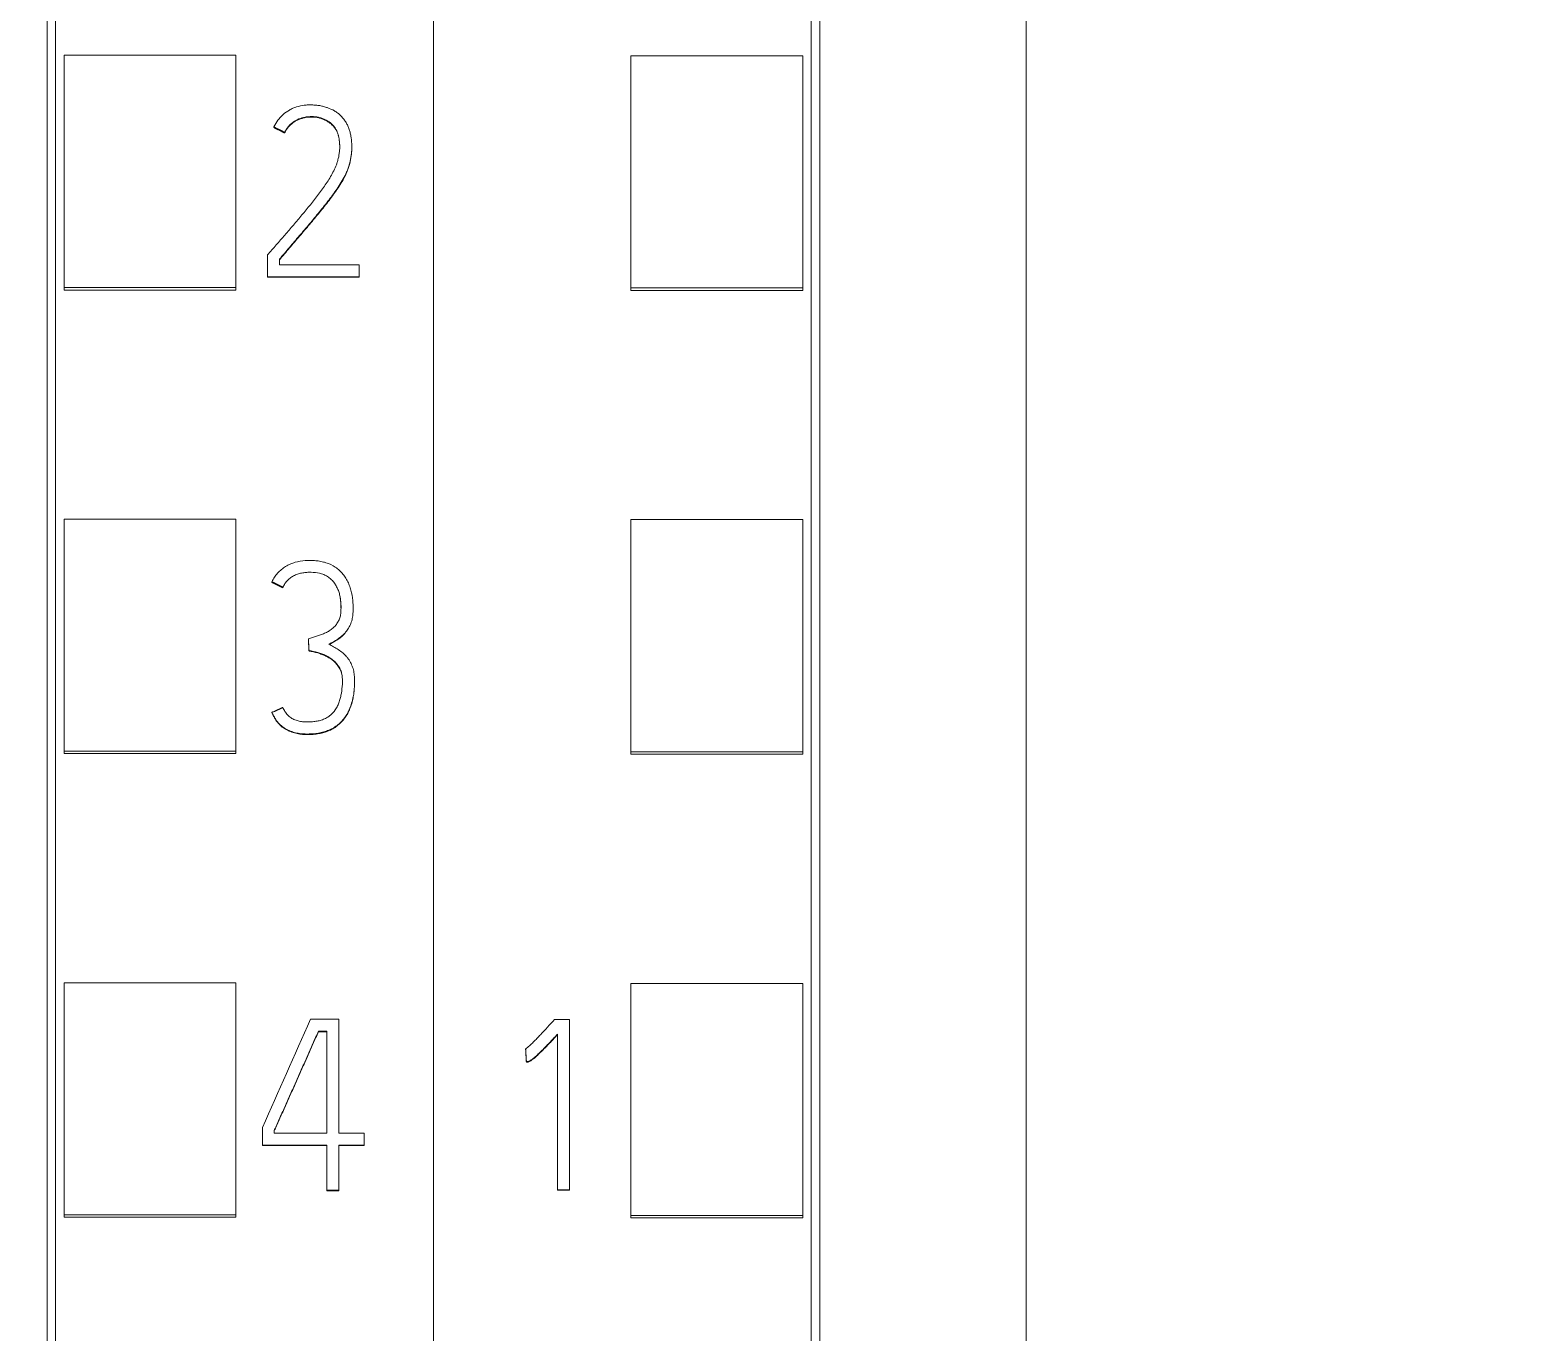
# Model space of a CAD drawing. Header units: millimetres. Extents: x 1359 to 3577, y 1333 to 3557.
# Drawn here: x 2901.07 to 2918.47, y 3288.49 to 3303.66 of the extents above; entities that cross this region are included whole.
import ezdxf

# ---------------------------------------------------------------- set-up
doc = ezdxf.new("R2010")
doc.units = ezdxf.units.MM
doc.set_wipeout_variables(frame=1)
doc.layers.add('000-PI-Oprema', color=30, linetype='Continuous', lineweight=5)
doc.layers.add('002-PI-Kabelska kanalica', color=150, linetype='Continuous')

# ---------------------------------------------------------------- blocks, each defined once
blk = doc.blocks.new('S7-1500 DQ HF - 6ES7522-1BL01-0AB0')
blk.add_wipeout([(0, 147), (34.8, 147), (34.8, 0), (0, 0)])
at = {"layer": '000-PI-Oprema', "color": 0, "linetype": 'ByBlock', "lineweight": 0}
for p, q in [((34.8, 134.681), (34.8, 21.262)), ((30.4, 23.585), (30.4, 132.4)), ((30.5, 117.58), (30.5, 120.283)), ((30.5, 120.283), (32.5, 120.283)), ((32.5, 117.58), (32.5, 120.283)), ((32.942, 119.448), (32.942, 119.442)), ((33.067, 119.385), (33.067, 119.378)), ((33.849, 119.217), (33.849, 119.223)), ((32.867, 117.957), (32.867, 117.703)), ((33.006, 117.841), (33.006, 117.907)), ((33.933, 117.841), (33.006, 117.841)), ((33.933, 117.703), (33.933, 117.841)), ((32.867, 117.703), (32.867, 117.697)), ((32.867, 117.703), (33.933, 117.703)), ((33.933, 117.697), (32.867, 117.697)), ((33.933, 117.703), (33.933, 117.697)), ((30.5, 117.549), (30.5, 117.58)), ((30.5, 117.58), (32.5, 117.58)), ((30.5, 117.549), (32.5, 117.549)), ((32.5, 117.549), (32.5, 117.58)), ((30.5, 112.178), (30.5, 114.881)), ((30.5, 114.881), (32.5, 114.881)), ((32.5, 112.178), (32.5, 114.881)), ((32.919, 114.15), (32.919, 114.144)), ((33.046, 114.087), (33.046, 114.081)), ((33.865, 113.833), (33.865, 113.839)), ((33.343, 113.487), (33.343, 113.481)), ((33.351, 113.349), (33.351, 113.343)), ((33.881, 112.982), (33.881, 112.989)), ((32.919, 112.628), (32.919, 112.622)), ((30.5, 112.149), (30.5, 112.178)), ((30.5, 112.178), (32.5, 112.178)), ((30.5, 112.149), (32.5, 112.149)), ((32.5, 112.149), (32.5, 112.178)), ((30.5, 106.777), (30.5, 109.479)), ((30.5, 109.479), (32.5, 109.479)), ((32.5, 106.777), (32.5, 109.479)), ((33.368, 109.054), (33.698, 109.054)), ((33.698, 109.054), (33.698, 107.727)), ((33.557, 108.916), (33.46, 108.916)), ((33.46, 108.916), (33.46, 108.909)), ((33.46, 108.909), (33.557, 108.909)), ((33.557, 107.727), (33.557, 108.916)), ((32.808, 107.589), (32.808, 107.794)), ((32.946, 107.763), (32.946, 107.727)), ((32.946, 107.727), (33.557, 107.727)), ((33.698, 107.727), (33.992, 107.727)), ((33.992, 107.727), (33.992, 107.589)), ((32.808, 107.589), (32.808, 107.583)), ((33.557, 107.589), (32.808, 107.589)), ((32.808, 107.583), (33.557, 107.583)), ((33.557, 107.062), (33.557, 107.589)), ((33.698, 107.589), (33.698, 107.062)), ((33.992, 107.589), (33.698, 107.589)), ((33.698, 107.583), (33.992, 107.583)), ((33.992, 107.589), (33.992, 107.583)), ((33.698, 107.062), (33.557, 107.062)), ((33.557, 107.062), (33.557, 107.055)), ((33.557, 107.055), (33.698, 107.055)), ((33.698, 107.062), (33.698, 107.055)), ((30.5, 106.777), (32.5, 106.777)), ((30.5, 106.749), (30.5, 106.777)), ((30.5, 106.749), (32.5, 106.749)), ((32.5, 106.749), (32.5, 106.777))]:
    blk.add_line(p, q, dxfattribs=at)
at = {"layer": '000-PI-Oprema', "color": 7, "linetype": 'Continuous', "lineweight": 13}
blk.add_ellipse((18.298, 9.663), major_axis=(454.864, 1028.451), ratio=0.023581, start_param=1.484438, end_param=1.485669, dxfattribs=at)
at = {"layer": '000-PI-Oprema', "color": 0, "linetype": 'ByBlock', "lineweight": 0}
for points, knots in [([(30.3, 23.299), (30.3, 26.64), (30.3, 34.605), (30.3, 47.245), (30.3, 62.731), (30.3, 77.025), (30.3, 91.235), (30.3, 105.802), (30.3, 119.972), (30.3, 129.542), (30.3, 132.586)], [0, 0, 0, 0, 0.091483, 0.21812, 0.346206, 0.515858, 0.610111, 0.736264, 0.916066, 1, 1, 1, 1]), ([(33.067, 119.385), (33.079, 119.408), (33.092, 119.43), (33.116, 119.46), (33.125, 119.47), (33.144, 119.488), (33.154, 119.496), (33.185, 119.519), (33.208, 119.531), (33.256, 119.551), (33.281, 119.558), (33.319, 119.565), (33.332, 119.567), (33.358, 119.569), (33.371, 119.57), (33.41, 119.569), (33.436, 119.566), (33.473, 119.558), (33.486, 119.555), (33.511, 119.546), (33.523, 119.541), (33.558, 119.525), (33.58, 119.511), (33.61, 119.487), (33.62, 119.478), (33.638, 119.459), (33.646, 119.449), (33.657, 119.433), (33.661, 119.428), (33.667, 119.416), (33.676, 119.399), (33.683, 119.381), (33.691, 119.357), (33.695, 119.344), (33.7, 119.319), (33.702, 119.306), (33.705, 119.28), (33.707, 119.267), (33.708, 119.242), (33.708, 119.229), (33.708, 119.203), (33.708, 119.19), (33.706, 119.164), (33.704, 119.151), (33.699, 119.113), (33.694, 119.088), (33.684, 119.051), (33.681, 119.038), (33.672, 119.014), (33.668, 119.002), (33.653, 118.966), (33.642, 118.943), (33.618, 118.897), (33.606, 118.875), (33.579, 118.832), (33.565, 118.81), (33.523, 118.746), (33.493, 118.705), (33.4, 118.582), (33.335, 118.502), (33.236, 118.384), (33.203, 118.345), (33.136, 118.267), (33.103, 118.228), (33.036, 118.151), (33.002, 118.112), (32.935, 118.035), (32.901, 117.996), (32.867, 117.957)], [0, 0, 0, 0, 0.03125, 0.03125, 0.046875, 0.046875, 0.0625, 0.0625, 0.09375, 0.09375, 0.125, 0.125, 0.140625, 0.140625, 0.15625, 0.15625, 0.1875, 0.1875, 0.203125, 0.203125, 0.21875, 0.21875, 0.25, 0.25, 0.265625, 0.265625, 0.28125, 0.28125, 0.289063, 0.289063, 0.296875, 0.3125, 0.3125, 0.328125, 0.328125, 0.34375, 0.34375, 0.359375, 0.359375, 0.375, 0.375, 0.390625, 0.390625, 0.40625, 0.40625, 0.4375, 0.4375, 0.453125, 0.453125, 0.46875, 0.46875, 0.5, 0.5, 0.53125, 0.53125, 0.5625, 0.5625, 0.625, 0.625, 0.75, 0.75, 0.8125, 0.8125, 0.875, 0.875, 0.9375, 0.9375, 1, 1, 1, 1]), ([(33.006, 117.907), (33.045, 117.953), (33.084, 117.999), (33.162, 118.091), (33.201, 118.136), (33.279, 118.228), (33.318, 118.273), (33.396, 118.365), (33.434, 118.412), (33.51, 118.505), (33.548, 118.552), (33.603, 118.624), (33.621, 118.648), (33.656, 118.697), (33.673, 118.721), (33.706, 118.771), (33.722, 118.797), (33.753, 118.849), (33.767, 118.875), (33.786, 118.916), (33.792, 118.93), (33.803, 118.958), (33.808, 118.972), (33.822, 119.015), (33.829, 119.044), (33.841, 119.103), (33.845, 119.133), (33.848, 119.178), (33.849, 119.193), (33.85, 119.223), (33.849, 119.238), (33.847, 119.283), (33.844, 119.313), (33.836, 119.357), (33.833, 119.372), (33.825, 119.401), (33.821, 119.416), (33.81, 119.444), (33.804, 119.458), (33.791, 119.485), (33.784, 119.498), (33.772, 119.517), (33.767, 119.523), (33.758, 119.535), (33.754, 119.541), (33.739, 119.559), (33.729, 119.57), (33.708, 119.591), (33.696, 119.601), (33.679, 119.615), (33.672, 119.619), (33.66, 119.628), (33.653, 119.632), (33.62, 119.651), (33.592, 119.663), (33.549, 119.678), (33.535, 119.683), (33.506, 119.691), (33.491, 119.694), (33.461, 119.699), (33.446, 119.701), (33.416, 119.704), (33.401, 119.704), (33.37, 119.705), (33.355, 119.705), (33.325, 119.704), (33.31, 119.703), (33.264, 119.697), (33.235, 119.691), (33.192, 119.678), (33.177, 119.672), (33.157, 119.663), (33.15, 119.66), (33.136, 119.653), (33.129, 119.649), (33.097, 119.631), (33.072, 119.613), (33.038, 119.583), (33.027, 119.572), (33.007, 119.55), (32.997, 119.538), (32.97, 119.502), (32.955, 119.476), (32.942, 119.448)], [0, 0, 0, 0, 0.0625, 0.0625, 0.125, 0.125, 0.1875, 0.1875, 0.25, 0.25, 0.3125, 0.3125, 0.34375, 0.34375, 0.375, 0.375, 0.40625, 0.40625, 0.4375, 0.4375, 0.453125, 0.453125, 0.46875, 0.46875, 0.5, 0.5, 0.53125, 0.53125, 0.546875, 0.546875, 0.5625, 0.5625, 0.59375, 0.59375, 0.609375, 0.609375, 0.625, 0.625, 0.640625, 0.640625, 0.65625, 0.65625, 0.664062, 0.664062, 0.671875, 0.671875, 0.6875, 0.6875, 0.703125, 0.703125, 0.710937, 0.710937, 0.71875, 0.71875, 0.75, 0.75, 0.765625, 0.765625, 0.78125, 0.78125, 0.796875, 0.796875, 0.8125, 0.8125, 0.828125, 0.828125, 0.84375, 0.84375, 0.875, 0.875, 0.890625, 0.890625, 0.898437, 0.898437, 0.90625, 0.90625, 0.9375, 0.9375, 0.953125, 0.953125, 0.96875, 0.96875, 1, 1, 1, 1]), ([(33.708, 119.214), (33.708, 119.224), (33.708, 119.235), (33.707, 119.258), (33.706, 119.271), (33.703, 119.296), (33.701, 119.309), (33.696, 119.334), (33.692, 119.347), (33.685, 119.372), (33.68, 119.384), (33.672, 119.401), (33.669, 119.407), (33.662, 119.419), (33.659, 119.424), (33.641, 119.451), (33.623, 119.47), (33.598, 119.491), (33.592, 119.495), (33.582, 119.502), (33.566, 119.513), (33.537, 119.529), (33.513, 119.539), (33.488, 119.548), (33.476, 119.551), (33.438, 119.56), (33.412, 119.563), (33.36, 119.564), (33.334, 119.562), (33.295, 119.555), (33.283, 119.552), (33.257, 119.544), (33.245, 119.54), (33.221, 119.53), (33.209, 119.525), (33.186, 119.513), (33.175, 119.506), (33.143, 119.483), (33.125, 119.465), (33.101, 119.434), (33.093, 119.424), (33.079, 119.402), (33.073, 119.39), (33.067, 119.378)], [0, 0, 0, 0, 0.034222, 0.034222, 0.076212, 0.076212, 0.118203, 0.118203, 0.160193, 0.160193, 0.202183, 0.202183, 0.223179, 0.223179, 0.244174, 0.244174, 0.328155, 0.328155, 0.34915, 0.34915, 0.370145, 0.412135, 0.454126, 0.454126, 0.496116, 0.496116, 0.580097, 0.580097, 0.664077, 0.664077, 0.706068, 0.706068, 0.748058, 0.748058, 0.790048, 0.790048, 0.832039, 0.832039, 0.916019, 0.916019, 0.95801, 0.95801, 1, 1, 1, 1]), ([(33.849, 119.217), (33.849, 119.211), (33.849, 119.205), (33.849, 119.185), (33.848, 119.17), (33.845, 119.125), (33.84, 119.095), (33.829, 119.036), (33.822, 119.007), (33.807, 118.964), (33.802, 118.95), (33.791, 118.921), (33.785, 118.908), (33.766, 118.867), (33.752, 118.84), (33.721, 118.789), (33.705, 118.764), (33.672, 118.714), (33.655, 118.689), (33.62, 118.641), (33.602, 118.617), (33.548, 118.545), (33.51, 118.498), (33.434, 118.405), (33.396, 118.359), (33.318, 118.267), (33.279, 118.221), (33.201, 118.13), (33.162, 118.084), (33.084, 117.993), (33.045, 117.947), (33.006, 117.901)], [0, 0, 0, 0, 0.010489, 0.010489, 0.038761, 0.038761, 0.095304, 0.095304, 0.151848, 0.151848, 0.180119, 0.180119, 0.208391, 0.208391, 0.264935, 0.264935, 0.321478, 0.321478, 0.378022, 0.378022, 0.434565, 0.434565, 0.547652, 0.547652, 0.660739, 0.660739, 0.773826, 0.773826, 0.886913, 0.886913, 1, 1, 1, 1]), ([(33.582, 113.424), (33.6, 113.433), (33.617, 113.442), (33.652, 113.462), (33.669, 113.472), (33.694, 113.489), (33.702, 113.494), (33.718, 113.506), (33.726, 113.513), (33.741, 113.526), (33.748, 113.533), (33.762, 113.547), (33.769, 113.555), (33.789, 113.578), (33.801, 113.594), (33.816, 113.62), (33.821, 113.629), (33.83, 113.647), (33.834, 113.656), (33.845, 113.684), (33.851, 113.704), (33.859, 113.743), (33.861, 113.763), (33.864, 113.803), (33.865, 113.823), (33.865, 113.863), (33.864, 113.883), (33.86, 113.943), (33.854, 113.983), (33.841, 114.042), (33.836, 114.062), (33.824, 114.1), (33.81, 114.137), (33.791, 114.173), (33.77, 114.208), (33.758, 114.224), (33.733, 114.255), (33.712, 114.277), (33.689, 114.296), (33.673, 114.309), (33.665, 114.315), (33.622, 114.343), (33.586, 114.36), (33.538, 114.376), (33.528, 114.378), (33.508, 114.383), (33.479, 114.39), (33.429, 114.397), (33.388, 114.399), (33.348, 114.399), (33.328, 114.398), (33.267, 114.394), (33.228, 114.388), (33.18, 114.374), (33.17, 114.371), (33.151, 114.364), (33.141, 114.36), (33.113, 114.348), (33.078, 114.329), (33.045, 114.306), (33.021, 114.286), (33.013, 114.28), (32.999, 114.266), (32.992, 114.259), (32.971, 114.236), (32.959, 114.22), (32.942, 114.195), (32.937, 114.187), (32.927, 114.169), (32.923, 114.16), (32.919, 114.15)], [0, 0, 0, 0, 0.03125, 0.03125, 0.0625, 0.0625, 0.078125, 0.078125, 0.09375, 0.09375, 0.109375, 0.109375, 0.125, 0.125, 0.15625, 0.15625, 0.171875, 0.171875, 0.1875, 0.1875, 0.21875, 0.21875, 0.25, 0.25, 0.28125, 0.28125, 0.3125, 0.3125, 0.375, 0.375, 0.40625, 0.40625, 0.4375, 0.46875, 0.46875, 0.5, 0.5, 0.53125, 0.546875, 0.546875, 0.5625, 0.5625, 0.625, 0.625, 0.640625, 0.640625, 0.65625, 0.6875, 0.71875, 0.71875, 0.75, 0.75, 0.8125, 0.8125, 0.828125, 0.828125, 0.84375, 0.84375, 0.875, 0.90625, 0.90625, 0.921875, 0.921875, 0.9375, 0.9375, 0.96875, 0.96875, 0.984375, 0.984375, 1, 1, 1, 1]), ([(33.046, 114.087), (33.054, 114.102), (33.062, 114.116), (33.08, 114.143), (33.091, 114.156), (33.108, 114.173), (33.114, 114.179), (33.127, 114.19), (33.133, 114.195), (33.146, 114.205), (33.153, 114.209), (33.167, 114.218), (33.175, 114.222), (33.197, 114.232), (33.213, 114.238), (33.245, 114.248), (33.261, 114.251), (33.293, 114.256), (33.31, 114.258), (33.343, 114.261), (33.359, 114.261), (33.409, 114.26), (33.442, 114.256), (33.482, 114.247), (33.49, 114.245), (33.506, 114.24), (33.514, 114.237), (33.537, 114.228), (33.552, 114.22), (33.573, 114.207), (33.58, 114.202), (33.593, 114.192), (33.599, 114.186), (33.617, 114.17), (33.628, 114.157), (33.644, 114.138), (33.649, 114.131), (33.658, 114.117), (33.671, 114.096), (33.682, 114.074), (33.694, 114.044), (33.7, 114.028), (33.709, 113.996), (33.712, 113.98), (33.72, 113.931), (33.723, 113.899), (33.724, 113.849), (33.723, 113.833), (33.722, 113.8), (33.721, 113.783), (33.717, 113.759), (33.715, 113.751), (33.711, 113.735), (33.708, 113.727), (33.7, 113.704), (33.692, 113.689), (33.679, 113.668), (33.674, 113.661), (33.664, 113.648), (33.659, 113.641), (33.648, 113.629), (33.642, 113.623), (33.63, 113.612), (33.624, 113.606), (33.604, 113.591), (33.59, 113.581), (33.562, 113.565), (33.548, 113.557), (33.517, 113.543), (33.502, 113.537), (33.47, 113.526), (33.455, 113.521), (33.407, 113.506), (33.375, 113.497), (33.343, 113.487)], [0, 0, 0, 0, 0.03125, 0.03125, 0.0625, 0.0625, 0.078125, 0.078125, 0.09375, 0.09375, 0.109375, 0.109375, 0.125, 0.125, 0.15625, 0.15625, 0.1875, 0.1875, 0.21875, 0.21875, 0.25, 0.25, 0.3125, 0.3125, 0.328125, 0.328125, 0.34375, 0.34375, 0.375, 0.375, 0.390625, 0.390625, 0.40625, 0.40625, 0.4375, 0.4375, 0.453125, 0.453125, 0.46875, 0.5, 0.5, 0.53125, 0.53125, 0.5625, 0.5625, 0.625, 0.625, 0.65625, 0.65625, 0.6875, 0.6875, 0.703125, 0.703125, 0.71875, 0.71875, 0.75, 0.75, 0.765625, 0.765625, 0.78125, 0.78125, 0.796875, 0.796875, 0.8125, 0.8125, 0.84375, 0.84375, 0.875, 0.875, 0.90625, 0.90625, 0.9375, 0.9375, 1, 1, 1, 1]), ([(33.723, 113.844), (33.723, 113.848), (33.723, 113.852), (33.723, 113.889), (33.721, 113.922), (33.714, 113.965), (33.711, 113.976), (33.709, 113.987)], [0, 0, 0, 0, 0.087818, 0.087818, 0.771228, 0.771228, 1, 1, 1, 1]), ([(33.77, 113.55), (33.759, 113.537), (33.747, 113.526), (33.727, 113.508), (33.719, 113.501), (33.703, 113.489), (33.695, 113.483), (33.67, 113.466), (33.652, 113.456), (33.618, 113.436), (33.6, 113.427), (33.582, 113.418)], [0, 0, 0, 0, 0.218648, 0.218648, 0.348874, 0.348874, 0.479099, 0.479099, 0.739549, 0.739549, 1, 1, 1, 1]), ([(32.919, 112.628), (32.927, 112.609), (32.937, 112.59), (32.958, 112.554), (32.969, 112.536), (32.989, 112.511), (32.996, 112.503), (33.011, 112.488), (33.018, 112.481), (33.042, 112.461), (33.06, 112.449), (33.087, 112.433), (33.096, 112.428), (33.115, 112.419), (33.125, 112.415), (33.154, 112.403), (33.174, 112.397), (33.215, 112.387), (33.236, 112.383), (33.278, 112.379), (33.299, 112.377), (33.341, 112.377), (33.362, 112.377), (33.404, 112.379), (33.425, 112.381), (33.456, 112.386), (33.467, 112.388), (33.487, 112.392), (33.497, 112.394), (33.528, 112.402), (33.548, 112.408), (33.577, 112.42), (33.587, 112.424), (33.606, 112.433), (33.616, 112.438), (33.643, 112.453), (33.661, 112.465), (33.694, 112.49), (33.709, 112.504), (33.739, 112.534), (33.753, 112.55), (33.778, 112.584), (33.789, 112.601), (33.804, 112.629), (33.809, 112.638), (33.818, 112.657), (33.822, 112.667), (33.842, 112.716), (33.854, 112.756), (33.867, 112.817), (33.87, 112.837), (33.876, 112.879), (33.878, 112.9), (33.881, 112.942), (33.881, 112.962), (33.881, 113.004), (33.881, 113.025), (33.878, 113.066), (33.875, 113.087), (33.869, 113.118), (33.866, 113.128), (33.86, 113.149), (33.856, 113.159), (33.845, 113.188), (33.836, 113.207), (33.82, 113.235), (33.815, 113.244), (33.802, 113.261), (33.796, 113.269), (33.775, 113.294), (33.76, 113.308), (33.728, 113.336), (33.71, 113.348), (33.674, 113.371), (33.656, 113.382), (33.619, 113.404), (33.601, 113.414), (33.582, 113.424)], [0, 0, 0, 0, 0.03125, 0.03125, 0.0625, 0.0625, 0.078125, 0.078125, 0.09375, 0.09375, 0.125, 0.125, 0.140625, 0.140625, 0.15625, 0.15625, 0.1875, 0.1875, 0.21875, 0.21875, 0.25, 0.25, 0.28125, 0.28125, 0.3125, 0.3125, 0.328125, 0.328125, 0.34375, 0.34375, 0.375, 0.375, 0.390625, 0.390625, 0.40625, 0.40625, 0.4375, 0.4375, 0.46875, 0.46875, 0.5, 0.5, 0.53125, 0.53125, 0.546875, 0.546875, 0.5625, 0.5625, 0.625, 0.625, 0.65625, 0.65625, 0.6875, 0.6875, 0.71875, 0.71875, 0.75, 0.75, 0.78125, 0.78125, 0.796875, 0.796875, 0.8125, 0.8125, 0.84375, 0.84375, 0.859375, 0.859375, 0.875, 0.875, 0.90625, 0.90625, 0.9375, 0.9375, 0.96875, 0.96875, 1, 1, 1, 1]), ([(33.351, 113.349), (33.386, 113.344), (33.419, 113.336), (33.469, 113.322), (33.485, 113.317), (33.517, 113.305), (33.533, 113.298), (33.556, 113.287), (33.564, 113.283), (33.579, 113.274), (33.587, 113.27), (33.608, 113.256), (33.622, 113.246), (33.642, 113.229), (33.648, 113.223), (33.661, 113.211), (33.666, 113.204), (33.683, 113.184), (33.693, 113.17), (33.706, 113.148), (33.71, 113.14), (33.717, 113.125), (33.721, 113.117), (33.729, 113.092), (33.733, 113.076), (33.738, 113.042), (33.739, 113.024), (33.74, 112.99), (33.74, 112.973), (33.737, 112.921), (33.733, 112.887), (33.725, 112.837), (33.721, 112.82), (33.713, 112.786), (33.708, 112.77), (33.697, 112.737), (33.691, 112.721), (33.68, 112.698), (33.676, 112.69), (33.667, 112.675), (33.662, 112.667), (33.638, 112.631), (33.615, 112.607), (33.58, 112.581), (33.572, 112.576), (33.557, 112.567), (33.55, 112.563), (33.527, 112.551), (33.511, 112.545), (33.477, 112.534), (33.461, 112.53), (33.427, 112.524), (33.393, 112.519), (33.358, 112.518), (33.323, 112.518), (33.306, 112.518), (33.272, 112.521), (33.254, 112.523), (33.221, 112.53), (33.204, 112.535), (33.171, 112.548), (33.156, 112.555), (33.134, 112.57), (33.127, 112.575), (33.114, 112.587), (33.108, 112.593), (33.096, 112.605), (33.091, 112.612), (33.08, 112.626), (33.075, 112.633), (33.061, 112.655), (33.053, 112.67), (33.046, 112.686)], [0, 0, 0, 0, 0.0625, 0.0625, 0.09375, 0.09375, 0.125, 0.125, 0.140625, 0.140625, 0.15625, 0.15625, 0.1875, 0.1875, 0.203125, 0.203125, 0.21875, 0.21875, 0.25, 0.25, 0.265625, 0.265625, 0.28125, 0.28125, 0.3125, 0.3125, 0.34375, 0.34375, 0.375, 0.375, 0.4375, 0.4375, 0.46875, 0.46875, 0.5, 0.5, 0.53125, 0.53125, 0.546875, 0.546875, 0.5625, 0.5625, 0.625, 0.625, 0.640625, 0.640625, 0.65625, 0.65625, 0.6875, 0.6875, 0.71875, 0.71875, 0.75, 0.78125, 0.78125, 0.8125, 0.8125, 0.84375, 0.84375, 0.875, 0.875, 0.90625, 0.90625, 0.921875, 0.921875, 0.9375, 0.9375, 0.953125, 0.953125, 0.96875, 0.96875, 1, 1, 1, 1]), ([(33.732, 113.072), (33.73, 113.083), (33.727, 113.093), (33.721, 113.111), (33.717, 113.119), (33.71, 113.134), (33.706, 113.142), (33.693, 113.164), (33.683, 113.178), (33.661, 113.205), (33.648, 113.217), (33.622, 113.24), (33.608, 113.25), (33.579, 113.268), (33.564, 113.277), (33.533, 113.292), (33.517, 113.299), (33.485, 113.31), (33.469, 113.316), (33.419, 113.33), (33.386, 113.337), (33.351, 113.343)], [0, 0, 0, 0, 0.063427, 0.063427, 0.115459, 0.115459, 0.167491, 0.167491, 0.271554, 0.271554, 0.375618, 0.375618, 0.479682, 0.479682, 0.583745, 0.583745, 0.687809, 0.687809, 0.791873, 0.791873, 1, 1, 1, 1]), ([(33.876, 112.88), (33.875, 112.872), (33.874, 112.864), (33.871, 112.834), (33.867, 112.814), (33.855, 112.752), (33.843, 112.713), (33.824, 112.664), (33.82, 112.655), (33.811, 112.636), (33.806, 112.626), (33.791, 112.598), (33.78, 112.58), (33.755, 112.547), (33.741, 112.53), (33.719, 112.508), (33.712, 112.5), (33.696, 112.486), (33.688, 112.479), (33.663, 112.46), (33.646, 112.448), (33.618, 112.433), (33.609, 112.428), (33.59, 112.419), (33.58, 112.415), (33.531, 112.395), (33.49, 112.385), (33.427, 112.375), (33.406, 112.373), (33.364, 112.371), (33.343, 112.37), (33.301, 112.371), (33.28, 112.372), (33.248, 112.376), (33.238, 112.377), (33.217, 112.381), (33.206, 112.383), (33.175, 112.39), (33.155, 112.397), (33.126, 112.408), (33.116, 112.412), (33.097, 112.422), (33.088, 112.427), (33.06, 112.443), (33.043, 112.455), (33.019, 112.475), (33.011, 112.482), (32.996, 112.497), (32.989, 112.505), (32.969, 112.53), (32.958, 112.548), (32.937, 112.584), (32.927, 112.603), (32.919, 112.622)], [0, 0, 0, 0, 0.018898, 0.018898, 0.065617, 0.065617, 0.159055, 0.159055, 0.182415, 0.182415, 0.205774, 0.205774, 0.252494, 0.252494, 0.299213, 0.299213, 0.322572, 0.322572, 0.345932, 0.345932, 0.392651, 0.392651, 0.416011, 0.416011, 0.43937, 0.43937, 0.532809, 0.532809, 0.579528, 0.579528, 0.626247, 0.626247, 0.672966, 0.672966, 0.696326, 0.696326, 0.719685, 0.719685, 0.766404, 0.766404, 0.789764, 0.789764, 0.813123, 0.813123, 0.859843, 0.859843, 0.883202, 0.883202, 0.906562, 0.906562, 0.953281, 0.953281, 1, 1, 1, 1]), ([(33.46, 108.916), (33.449, 108.892), (33.439, 108.868), (33.417, 108.819), (33.407, 108.795), (33.375, 108.723), (33.354, 108.675), (33.311, 108.579), (33.29, 108.531), (33.247, 108.435), (33.226, 108.387), (33.183, 108.291), (33.162, 108.243), (33.119, 108.147), (33.097, 108.099), (33.055, 108.003), (33.033, 107.955), (33.001, 107.883), (32.99, 107.859), (32.974, 107.823), (32.968, 107.811), (32.958, 107.787), (32.952, 107.775), (32.946, 107.763)], [0, 0, 0, 0, 0.0625, 0.0625, 0.125, 0.125, 0.25, 0.25, 0.375, 0.375, 0.5, 0.5, 0.625, 0.625, 0.75, 0.75, 0.875, 0.875, 0.9375, 0.9375, 0.96875, 0.96875, 1, 1, 1, 1]), ([(32.946, 107.757), (32.952, 107.769), (32.958, 107.781), (32.968, 107.805), (32.974, 107.817), (32.99, 107.853), (33.001, 107.877), (33.033, 107.949), (33.055, 107.997), (33.097, 108.093), (33.119, 108.141), (33.162, 108.237), (33.183, 108.285), (33.226, 108.381), (33.247, 108.429), (33.29, 108.525), (33.311, 108.573), (33.354, 108.669), (33.375, 108.717), (33.407, 108.789), (33.417, 108.813), (33.439, 108.861), (33.449, 108.885), (33.46, 108.909)], [0, 0, 0, 0, 0.03125, 0.03125, 0.0625, 0.0625, 0.125, 0.125, 0.25, 0.25, 0.375, 0.375, 0.5, 0.5, 0.625, 0.625, 0.75, 0.75, 0.875, 0.875, 0.9375, 0.9375, 1, 1, 1, 1])]:
    blk.add_open_spline(points, degree=3, knots=knots, dxfattribs=at)
for points, weights in [([(32.942, 119.448), (33.005, 119.416), (33.067, 119.385)], [0.500000015224, 0.499999984776, 0.500000015224]), ([(33.067, 119.378), (33.005, 119.41), (32.942, 119.442)], [0.500000222267, 0.499999777733, 0.500000222267]), ([(32.919, 114.15), (32.983, 114.118), (33.046, 114.087)], [0.500000020044, 0.499999979956, 0.500000020044]), ([(33.046, 114.081), (32.983, 114.112), (32.919, 114.144)], [0.499999942619, 0.500000057381, 0.499999942619]), ([(33.343, 113.487), (33.347, 113.418), (33.351, 113.349)], [0.499999997994, 0.500000002006, 0.499999997994]), ([(33.351, 113.343), (33.347, 113.412), (33.343, 113.481)], [0.500000006232, 0.499999993768, 0.500000006232]), ([(33.046, 112.686), (32.983, 112.657), (32.919, 112.628)], [0.499999993528, 0.500000006472, 0.499999993528])]:
    blk.add_rational_spline(points, weights, degree=2, dxfattribs=at)
blk = doc.blocks.new('S7-1500 AQ HF - 6ES7532-5HF00-0AB0')
blk.add_wipeout([(0.1, 147), (34.8, 147), (34.8, 0), (0, 0.012)])
at = {"layer": '000-PI-Oprema', "color": 0, "linetype": 'ByBlock', "lineweight": 0}
for p, q in [((0, 134.681), (0, 21.262)), ((4.4, 132.4), (4.4, 23.585)), ((2.3, 117.58), (2.3, 120.283)), ((4.3, 120.283), (2.3, 120.283)), ((4.3, 117.58), (4.3, 120.283)), ((4.3, 117.58), (2.3, 117.58)), ((2.3, 117.549), (2.3, 117.58)), ((4.3, 117.549), (2.3, 117.549)), ((4.3, 117.549), (4.3, 117.58)), ((2.3, 112.178), (2.3, 114.881)), ((4.3, 114.881), (2.3, 114.881)), ((4.3, 112.178), (4.3, 114.881)), ((2.3, 112.149), (2.3, 112.178)), ((4.3, 112.178), (2.3, 112.178)), ((4.3, 112.149), (2.3, 112.149)), ((4.3, 112.149), (4.3, 112.178)), ((2.3, 106.777), (2.3, 109.479)), ((4.3, 109.479), (2.3, 109.479)), ((4.3, 106.777), (4.3, 109.479)), ((1.584, 109.059), (1.409, 109.059)), ((1.584, 107.075), (1.584, 109.059)), ((1.445, 108.888), (1.445, 107.075)), ((1.073, 108.714), (1.073, 108.708)), ((1.082, 108.567), (1.082, 108.561)), ((1.445, 107.075), (1.584, 107.075)), ((1.445, 107.075), (1.445, 107.069)), ((1.584, 107.069), (1.445, 107.069)), ((1.584, 107.075), (1.584, 107.069)), ((2.3, 106.749), (2.3, 106.777)), ((4.3, 106.777), (2.3, 106.777)), ((4.3, 106.749), (2.3, 106.749)), ((4.3, 106.749), (4.3, 106.777))]:
    blk.add_line(p, q, dxfattribs=at)
for points, knots in [([(4.5, 132.586), (4.5, 129.542), (4.5, 119.972), (4.5, 105.802), (4.5, 91.235), (4.5, 77.025), (4.5, 62.731), (4.5, 47.245), (4.5, 34.605), (4.5, 26.64), (4.5, 23.299)], [0, 0, 0, 0, 0.083934, 0.263736, 0.389889, 0.484142, 0.653794, 0.78188, 0.908517, 1, 1, 1, 1]), ([(6.9, 129.52), (6.9, 127.497), (6.9, 118.948), (6.9, 105.802), (6.9, 91.235), (6.9, 77.025), (6.9, 62.731), (6.9, 47.245), (6.9, 34.486), (6.9, 25.605), (6.9, 21.348), (6.9, 20.55)], [0, 0, 0, 0, 0.055935, 0.236292, 0.362833, 0.457376, 0.627551, 0.756032, 0.883059, 0.978086, 1, 1, 1, 1]), ([(1.409, 109.059), (1.383, 109.029), (1.356, 108.999), (1.301, 108.94), (1.274, 108.911), (1.233, 108.867), (1.219, 108.852), (1.191, 108.824), (1.177, 108.809), (1.148, 108.781), (1.134, 108.767), (1.104, 108.74), (1.089, 108.727), (1.073, 108.714)], [0, 0, 0, 0, 0.25, 0.25, 0.5, 0.5, 0.625, 0.625, 0.75, 0.75, 0.875, 0.875, 1, 1, 1, 1]), ([(1.082, 108.567), (1.087, 108.567), (1.092, 108.568), (1.102, 108.57), (1.107, 108.571), (1.117, 108.575), (1.122, 108.577), (1.131, 108.582), (1.135, 108.585), (1.147, 108.594), (1.156, 108.6), (1.172, 108.613), (1.179, 108.62), (1.202, 108.64), (1.217, 108.654), (1.247, 108.682), (1.261, 108.696), (1.305, 108.74), (1.333, 108.769), (1.389, 108.828), (1.417, 108.858), (1.445, 108.888)], [0, 0, 0, 0, 0.03125, 0.03125, 0.0625, 0.0625, 0.09375, 0.09375, 0.125, 0.125, 0.1875, 0.1875, 0.25, 0.25, 0.375, 0.375, 0.5, 0.5, 0.75, 0.75, 1, 1, 1, 1]), ([(1.445, 108.882), (1.417, 108.852), (1.389, 108.822), (1.333, 108.763), (1.305, 108.733), (1.261, 108.69), (1.247, 108.676), (1.217, 108.647), (1.202, 108.633), (1.179, 108.613), (1.171, 108.607), (1.155, 108.594), (1.147, 108.588), (1.135, 108.579), (1.13, 108.576), (1.122, 108.571), (1.117, 108.569), (1.107, 108.565), (1.102, 108.564), (1.092, 108.562), (1.087, 108.561), (1.082, 108.561)], [0, 0, 0, 0, 0.25, 0.25, 0.5, 0.5, 0.625, 0.625, 0.75, 0.75, 0.8125, 0.8125, 0.875, 0.875, 0.90625, 0.90625, 0.9375, 0.9375, 0.96875, 0.96875, 1, 1, 1, 1])]:
    blk.add_open_spline(points, degree=3, knots=knots, dxfattribs=at)
for points, weights in [([(1.073, 108.714), (1.078, 108.641), (1.082, 108.567)], [0.499999991411, 0.500000008589, 0.499999991411]), ([(1.082, 108.561), (1.078, 108.635), (1.073, 108.708)], [0.500000017205, 0.499999982795, 0.500000017205])]:
    blk.add_rational_spline(points, weights, degree=2, dxfattribs=at)

msp = doc.modelspace()

# ---------------------------------------------------------------- block references
at = {"layer": '002-PI-Kabelska kanalica', "color": 0, "linetype": 'ByBlock', "lineweight": 0}
msp.add_blockref('S7-1500 AQ HF - 6ES7532-5HF00-0AB0', (2905.771, 3183.076), dxfattribs=at)

# ---------------------------------------------------------------- next in the draw order: block references
msp.add_blockref('S7-1500 DQ HF - 6ES7522-1BL01-0AB0', (2870.971, 3183.083), dxfattribs=at)

doc.saveas('drawing.dxf')
